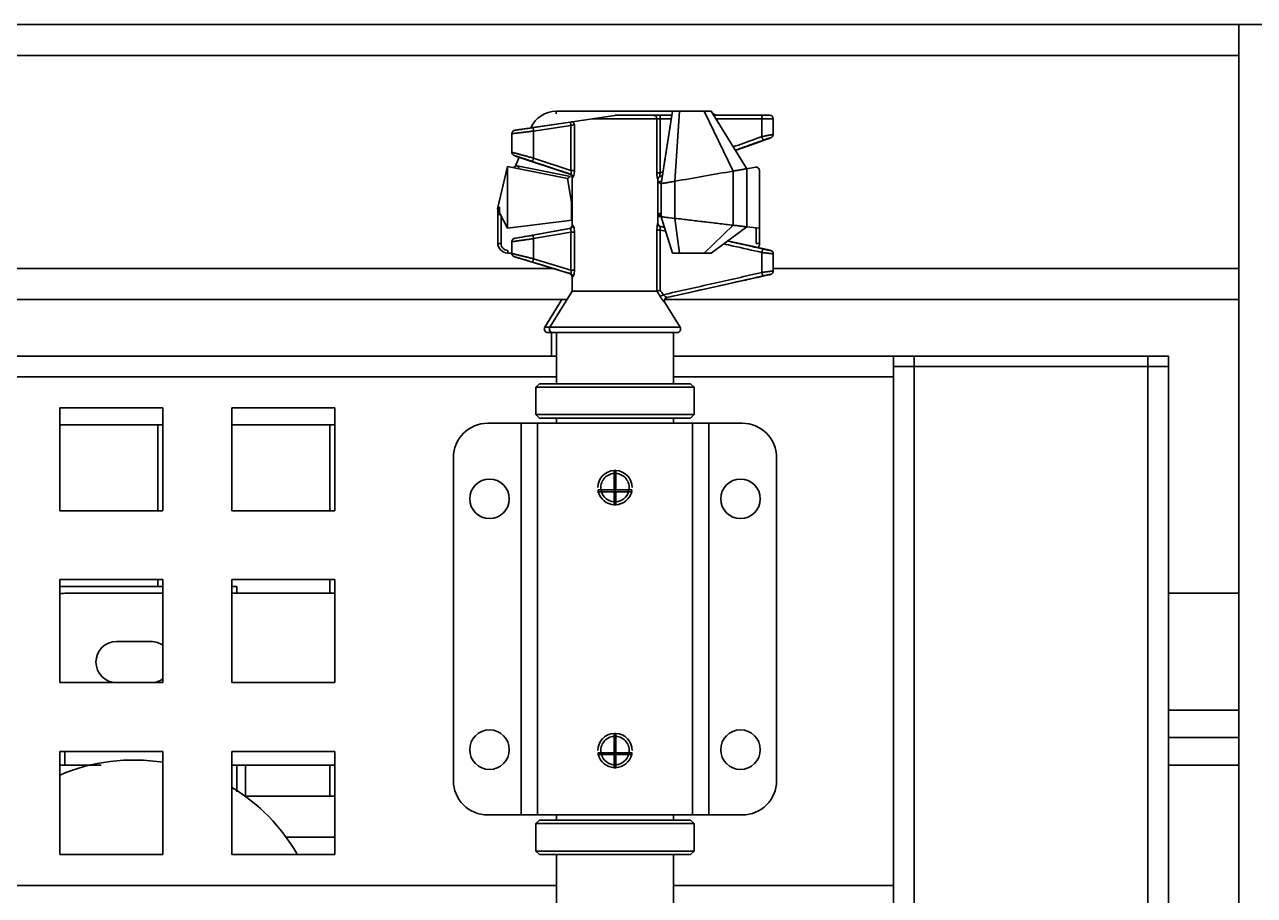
# Model space of a CAD drawing. Header units: millimetres. Extents: x 32496 to 166256, y 3504 to 23939.
# Drawn here: x 43850.9 to 44208.6, y 17468.9 to 17722.3 of the extents above; entities that cross this region are included whole.
import ezdxf

# ---------------------------------------------------------------- set-up
doc = ezdxf.new("R2010")
doc.units = ezdxf.units.MM
doc.layers.get('0').update_dxf_attribs({"lineweight": 35})

msp = doc.modelspace()

# ---------------------------------------------------------------- linework, layer by layer
at = {"linetype": 'Continuous'}
for p, q in [((52008.64, 17722.349), (40048.64, 17722.349)), ((44204.14, 17722.349), (44204.14, 17642.349)), ((44204.14, 17713.349), (43281.64, 17713.349)), ((43993.872, 17691.649), (44022.566, 17695.938)), ((44005.543, 17697.147), (44039.383, 17697.149)), ((44005.543, 17697.147), (44005.543, 17696.416)), ((44039.037, 17694.949), (44015.949, 17694.949)), ((44022.714, 17695.949), (44039.194, 17695.949)), ((44034.826, 17679.256), (44034.826, 17694.949)), ((44035.81, 17694.949), (44035.81, 17679.256)), ((44036.073, 17676.06), (44039.382, 17697.15)), ((44036.073, 17676.054), (44039.383, 17697.15)), ((44039.383, 17697.15), (44050.574, 17697.15)), ((44040.073, 17676.755), (44041.383, 17697.15)), ((44056.971, 17679.717), (44048.574, 17697.15)), ((44050.592, 17697.12), (44050.574, 17697.15)), ((44060.942, 17680.413), (44050.592, 17697.12)), ((44067.64, 17695.949), (44051.318, 17695.949)), ((44068.64, 17694.949), (44051.938, 17694.949)), ((44065.338, 17694.949), (44065.338, 17689.734)), ((44068.64, 17694.949), (44068.64, 17690.356)), ((43998.64, 17691.323), (43998.971, 17691.364)), ((44009.618, 17693.969), (43998.769, 17692.353)), ((43998.971, 17691.364), (44009.818, 17692.98)), ((43998.971, 17691.364), (43998.971, 17683.483)), ((44009.818, 17679.864), (44009.818, 17692.98)), ((44010.14, 17694.081), (44010.4, 17694.081)), ((44010.819, 17693.219), (44010.819, 17679.864)), ((43992.64, 17690.593), (43992.64, 17685.208)), ((44057.637, 17685.748), (44062.669, 17687.492)), ((44064.698, 17688.203), (44062.667, 17687.492)), ((44067.423, 17689.188), (44062.67, 17687.492)), ((44067.441, 17689.194), (44064.698, 17688.203)), ((44067.441, 17689.194), (44067.423, 17689.188)), ((44067.544, 17689.232), (44067.441, 17689.194)), ((43993.732, 17684.1), (43993.74, 17684.097)), ((44009.457, 17678.838), (43993.74, 17684.097)), ((43994.775, 17683.751), (43993.837, 17681.401)), ((43991.351, 17681.061), (43988.44, 17668.761)), ((43991.351, 17663.061), (43991.351, 17681.061)), ((43991.351, 17681.061), (44008.804, 17677.603)), ((44009.648, 17678.187), (43994.706, 17681.147)), ((43998.971, 17683.483), (43998.64, 17683.575)), ((44009.818, 17679.864), (43998.971, 17683.483)), ((44063.467, 17680.855), (44060.942, 17680.413)), ((44060.942, 17680.413), (44060.942, 17663.498)), ((44008.779, 17677.608), (44009.965, 17670.678)), ((44009.457, 17678.838), (44009.685, 17678.838)), ((44009.818, 17679.864), (44010.819, 17679.864)), ((44010.14, 17663.948), (44010.14, 17677.89)), ((44010.355, 17677.89), (44010.14, 17677.89)), ((44034.826, 17679.256), (44035.81, 17679.256)), ((44035.14, 17677.237), (44035.102, 17677.237)), ((44035.14, 17664.556), (44035.14, 17677.237)), ((44036.194, 17676.822), (44035.14, 17676.637)), ((44035.772, 17678.182), (44036.444, 17678.414)), ((44035.772, 17678.182), (44035.812, 17678.182)), ((44036.621, 17679.539), (44035.81, 17679.256)), ((44035.812, 17678.182), (44036.441, 17678.4)), ((44040.073, 17676.755), (44040.073, 17665.965)), ((44056.971, 17663.968), (44056.971, 17679.717)), ((44064.64, 17663.061), (44064.64, 17679.871)), ((44036.038, 17676.047), (44036.073, 17676.054)), ((44036.073, 17666.438), (44036.073, 17676.054)), ((43988.59, 17668.256), (43988.999, 17669.28)), ((43988.999, 17669.28), (43989.044, 17667.577)), ((44009.964, 17670.684), (44009.983, 17665.433)), ((43988.76, 17668.134), (43988.44, 17668.761)), ((43988.519, 17667.886), (43988.519, 17658.846)), ((43989.044, 17667.577), (43988.76, 17668.134)), ((43989.044, 17667.577), (43991.351, 17663.061)), ((43989.519, 17666.648), (43989.519, 17658.63)), ((44036.073, 17666.438), (44035.14, 17666.549)), ((44039.383, 17655.849), (44036.073, 17666.438)), ((44040.073, 17665.965), (44036.073, 17666.438)), ((44039.382, 17655.849), (44036.073, 17666.435)), ((44040.073, 17665.965), (44039.027, 17666.089)), ((44041.383, 17655.849), (44040.073, 17665.965)), ((44064.64, 17666.003), (44064.719, 17665.782)), ((44064.719, 17658.851), (44064.719, 17665.782)), ((43991.351, 17663.061), (44010.14, 17665.453)), ((44009.315, 17662.963), (43993.882, 17660.222)), ((44009.538, 17662.963), (43998.742, 17661.052)), ((44009.538, 17662.963), (44009.315, 17662.963)), ((44010.14, 17663.948), (44010.349, 17663.948)), ((44034.826, 17644.75), (44034.826, 17662.571)), ((44035.81, 17662.571), (44034.826, 17662.571)), ((44035.103, 17664.556), (44035.14, 17664.556)), ((44035.81, 17662.571), (44035.81, 17645.03)), ((44035.81, 17662.569), (44037.391, 17662.224)), ((44035.929, 17663.578), (44035.89, 17663.578)), ((44037.044, 17663.329), (44035.89, 17663.578)), ((44035.929, 17663.578), (44037.041, 17663.338)), ((44048.574, 17655.849), (44056.971, 17663.968)), ((44050.574, 17655.849), (44060.942, 17663.498)), ((44060.942, 17663.498), (44064.64, 17663.061)), ((44063.719, 17658.633), (44063.719, 17663.17)), ((43992.64, 17659.151), (43992.64, 17659.151)), ((43992.64, 17659.151), (43992.64, 17655.764)), ((43993.882, 17660.222), (43993.85, 17660.217)), ((43998.64, 17660.018), (43998.971, 17660.067)), ((43998.971, 17660.067), (44009.818, 17661.988)), ((43998.971, 17660.067), (43998.971, 17654.194)), ((44009.818, 17650.902), (44009.818, 17661.988)), ((44010.819, 17661.988), (44009.818, 17661.988)), ((44010.819, 17661.988), (44010.819, 17650.902)), ((44055.361, 17659.381), (44062.553, 17657.827)), ((43992.64, 17655.849), (43991.407, 17655.849)), ((44039.383, 17655.849), (44050.574, 17655.849)), ((44062.551, 17657.828), (44064.809, 17657.334)), ((44062.555, 17657.827), (44067.307, 17656.771)), ((44064.809, 17657.334), (44067.32, 17656.768)), ((44065.338, 17656.042), (44065.338, 17650.224)), ((44067.307, 17656.771), (44067.32, 17656.768)), ((44068.64, 17655.654), (44068.64, 17650.621)), ((43993.76, 17654.661), (43993.766, 17654.659)), ((44009.431, 17649.891), (43993.766, 17654.659)), ((43998.971, 17654.194), (43998.64, 17654.278)), ((44009.818, 17650.902), (43998.971, 17654.194)), ((44004.641, 17651.349), (43281.64, 17651.349)), ((44009.431, 17649.891), (44009.658, 17649.891)), ((44009.818, 17650.902), (44010.819, 17650.902)), ((44010.14, 17644.749), (44010.14, 17648.934)), ((44010.354, 17648.934), (44010.14, 17648.934)), ((44037.796, 17642.951), (44062.557, 17648.421)), ((44064.928, 17648.952), (44062.556, 17648.421)), ((44067.311, 17649.502), (44062.559, 17648.422)), ((44067.324, 17649.504), (44064.928, 17648.952)), ((44067.324, 17649.504), (44067.311, 17649.502)), ((44067.42, 17649.527), (44067.324, 17649.504)), ((44204.14, 17651.349), (44068.64, 17651.349)), ((44010.14, 17644.749), (44003.722, 17634.271)), ((44010.14, 17644.749), (44034.82, 17644.749)), ((44008.67, 17642.349), (43281.64, 17642.349)), ((44002.222, 17634.271), (44007.17, 17642.349)), ((44204.14, 17642.349), (44037.091, 17642.349)), ((44037.159, 17641.452), (44037.124, 17641.452)), ((44037.159, 17641.452), (44041.557, 17634.271)), ((44037.759, 17642.951), (44037.796, 17642.951)), ((44204.14, 15283.349), (44204.14, 17642.349)), ((44003.722, 17634.271), (44002.222, 17634.271)), ((44003.722, 17634.271), (44041.557, 17634.271)), ((44004.575, 17632.749), (44003.075, 17632.749)), ((44004.14, 17632.749), (44004.14, 17625.849)), ((44040.705, 17632.749), (44004.575, 17632.749)), ((44005.64, 17632.749), (44005.64, 17617.849)), ((44039.64, 17632.749), (44039.64, 17617.849)), ((43379.64, 17625.849), (44005.64, 17625.849)), ((44039.64, 17625.849), (44103.64, 17625.849)), ((44103.64, 17465.849), (44103.64, 17625.849)), ((44183.64, 17625.849), (44103.64, 17625.849)), ((44183.64, 17622.849), (44103.64, 17622.849)), ((44103.64, 17622.849), (44183.64, 17622.849)), ((44109.64, 17625.849), (44109.64, 17622.849)), ((44109.64, 17622.849), (44109.64, 15302.849)), ((44177.64, 17622.849), (44177.64, 17625.849)), ((44177.64, 15302.849), (44177.64, 17622.849)), ((44183.64, 17625.849), (44183.64, 17622.849)), ((44183.64, 17622.849), (44183.64, 15302.849)), ((44005.64, 17619.849), (43379.64, 17619.849)), ((44103.64, 17619.849), (44039.64, 17619.849)), ((44000.64, 17617.849), (43999.64, 17616.849)), ((43999.64, 17616.849), (43999.64, 17608.849)), ((44045.64, 17616.849), (43999.64, 17616.849)), ((44044.64, 17617.849), (44000.64, 17617.849)), ((44044.64, 17617.849), (44045.64, 17616.849)), ((44045.64, 17616.849), (44045.64, 17608.849)), ((43861.14, 17610.849), (43861.14, 17580.849)), ((43891.14, 17610.849), (43861.14, 17610.849)), ((43891.14, 17580.849), (43891.14, 17610.849)), ((43911.14, 17610.849), (43911.14, 17580.849)), ((43941.14, 17610.849), (43911.14, 17610.849)), ((43941.14, 17580.849), (43941.14, 17610.849)), ((44000.64, 17607.849), (43999.64, 17608.849)), ((43999.64, 17608.849), (44045.64, 17608.849)), ((44044.64, 17607.849), (44045.64, 17608.849)), ((43861.14, 17605.849), (43891.14, 17605.849)), ((43889.64, 17580.849), (43889.64, 17605.849)), ((43911.14, 17605.849), (43941.14, 17605.849)), ((43939.64, 17580.849), (43939.64, 17605.849)), ((43985.64, 17606.349), (44059.64, 17606.349)), ((43995.34, 17492.349), (43995.34, 17606.349)), ((44000.14, 17492.349), (44000.14, 17606.349)), ((44000.64, 17607.849), (44044.64, 17607.849)), ((44005.64, 17607.849), (44005.64, 17606.349)), ((44039.64, 17607.849), (44039.64, 17606.349)), ((44045.14, 17606.349), (44045.14, 17492.349)), ((44049.94, 17606.349), (44049.94, 17492.349)), ((43975.64, 17596.349), (43975.64, 17502.349)), ((44069.64, 17596.349), (44069.64, 17502.349)), ((44022.39, 17592.592), (44022.39, 17586.927)), ((44022.64, 17582.599), (44022.64, 17592.599)), ((44022.64, 17582.599), (44022.64, 17592.599)), ((44022.89, 17586.927), (44022.89, 17592.592)), ((44017.725, 17586.927), (44017.725, 17586.677)), ((44022.39, 17586.927), (44017.725, 17586.927)), ((44017.779, 17586.427), (44022.39, 17586.427)), ((44022.39, 17586.427), (44022.39, 17582.605)), ((44027.554, 17586.927), (44022.89, 17586.927)), ((44022.89, 17582.605), (44022.89, 17586.427)), ((44022.89, 17586.427), (44027.501, 17586.427)), ((44027.554, 17586.677), (44027.554, 17586.927)), ((43861.14, 17580.849), (43891.14, 17580.849)), ((43911.14, 17580.849), (43941.14, 17580.849)), ((43861.14, 17560.849), (43861.14, 17530.849)), ((43891.14, 17560.849), (43861.14, 17560.849)), ((43861.14, 17558.849), (43891.14, 17558.849)), ((43889.64, 17558.849), (43889.64, 17560.849)), ((43891.14, 17530.849), (43891.14, 17560.849)), ((43911.14, 17560.849), (43911.14, 17530.849)), ((43941.14, 17560.849), (43911.14, 17560.849)), ((43911.14, 17558.849), (43912.64, 17558.849)), ((43912.64, 17558.849), (43912.64, 17556.849)), ((43939.64, 17556.849), (43939.64, 17560.849)), ((43941.14, 17530.849), (43941.14, 17560.849)), ((43862.64, 17556.849), (43891.14, 17556.849)), ((43911.14, 17556.849), (43941.14, 17556.849)), ((44183.64, 17556.849), (44204.14, 17556.849)), ((43887.64, 17542.849), (43877.64, 17542.849)), ((43861.14, 17530.849), (43891.14, 17530.849)), ((43911.14, 17530.849), (43941.14, 17530.849)), ((44183.64, 17522.849), (44204.14, 17522.849)), ((44022.39, 17516.092), (44022.39, 17510.427)), ((44022.64, 17506.099), (44022.64, 17516.099)), ((44022.64, 17506.099), (44022.64, 17516.099)), ((44022.89, 17510.427), (44022.89, 17516.092)), ((44183.64, 17514.849), (44204.14, 17514.849)), ((43861.14, 17510.849), (43861.14, 17480.849)), ((43891.14, 17510.849), (43861.14, 17510.849)), ((43862.64, 17510.849), (43862.64, 17506.849)), ((43891.14, 17480.849), (43891.14, 17510.849)), ((43911.14, 17510.849), (43911.14, 17480.849)), ((43941.14, 17510.849), (43911.14, 17510.849)), ((43941.14, 17480.849), (43941.14, 17510.849)), ((44017.725, 17510.427), (44017.725, 17510.177)), ((44022.39, 17510.427), (44017.725, 17510.427)), ((44017.779, 17509.927), (44022.39, 17509.927)), ((44022.39, 17509.927), (44022.39, 17506.105)), ((44027.554, 17510.427), (44022.89, 17510.427)), ((44022.89, 17506.105), (44022.89, 17509.927)), ((44022.89, 17509.927), (44027.501, 17509.927)), ((44027.554, 17510.177), (44027.554, 17510.427)), ((43861.14, 17506.849), (43873.178, 17506.849)), ((43911.14, 17506.849), (43941.14, 17506.849)), ((43912.64, 17506.849), (43912.64, 17499.081)), ((43915.14, 17497.593), (43915.14, 17506.849)), ((43939.64, 17497.849), (43939.64, 17506.849)), ((44183.64, 17506.849), (44204.14, 17506.849)), ((43941.14, 17497.849), (43914.88, 17497.849)), ((43985.64, 17492.349), (44059.64, 17492.349)), ((44000.64, 17490.849), (43999.64, 17489.849)), ((44044.64, 17490.849), (44000.64, 17490.849)), ((44005.64, 17492.349), (44005.64, 17490.849)), ((44039.64, 17492.349), (44039.64, 17490.849)), ((44044.64, 17490.849), (44045.64, 17489.849)), ((43999.64, 17489.849), (43999.64, 17481.849)), ((44045.64, 17489.849), (43999.64, 17489.849)), ((44045.64, 17489.849), (44045.64, 17481.849)), ((43941.14, 17485.849), (43926.971, 17485.849)), ((43861.14, 17480.849), (43891.14, 17480.849)), ((43911.14, 17480.849), (43941.14, 17480.849)), ((44000.64, 17480.849), (43999.64, 17481.849)), ((43999.64, 17481.849), (44045.64, 17481.849)), ((44000.64, 17480.849), (44044.64, 17480.849)), ((44005.64, 17480.849), (44005.64, 16549.849)), ((44039.64, 17480.849), (44039.64, 16549.849)), ((44044.64, 17480.849), (44045.64, 17481.849)), ((43379.64, 17471.849), (44005.64, 17471.849)), ((44039.64, 17471.849), (44103.64, 17471.849))]:
    msp.add_line(p, q, dxfattribs=at)
for points in [[(43992.64, 17690.593), (43992.641, 17690.645), (43992.68, 17690.873), (43992.766, 17691.08), (43992.891, 17691.256), (43993.039, 17691.393), (43993.192, 17691.488), (43993.322, 17691.542), (43993.406, 17691.568), (43993.46, 17691.58), (43993.507, 17691.59), (43993.555, 17691.599), (43993.609, 17691.608), (43993.67, 17691.618), (43993.739, 17691.629), (43993.818, 17691.641), (43993.871, 17691.649)], [(44068.64, 17690.356), (44068.637, 17690.281), (44068.588, 17690.037), (44068.487, 17689.824), (44068.347, 17689.647), (44068.195, 17689.522), (44068.069, 17689.447), (44067.97, 17689.4), (44067.863, 17689.355), (44067.726, 17689.301), (44067.544, 17689.232)], [(43993.732, 17684.1), (43993.665, 17684.122), (43993.549, 17684.162), (43993.451, 17684.197), (43993.366, 17684.23), (43993.289, 17684.262), (43993.202, 17684.303), (43993.08, 17684.376), (43992.911, 17684.522), (43992.747, 17684.756), (43992.651, 17685.058), (43992.64, 17685.208)], [(44038.058, 17666.204), (44037.226, 17666.302), (44036.604, 17666.376), (44036.205, 17666.423), (44036.073, 17666.438)], [(43992.64, 17659.151), (43992.643, 17659.227), (43992.694, 17659.478), (43992.802, 17659.698), (43992.95, 17659.876), (43993.113, 17660.002), (43993.261, 17660.078), (43993.363, 17660.115), (43993.428, 17660.133), (43993.483, 17660.146), (43993.54, 17660.158), (43993.604, 17660.171), (43993.676, 17660.185), (43993.76, 17660.2), (43993.849, 17660.216)], [(43993.759, 17654.661), (43993.659, 17654.692), (43993.543, 17654.729), (43993.445, 17654.761), (43993.361, 17654.791), (43993.278, 17654.824), (43993.178, 17654.873), (43993.041, 17654.96), (43992.874, 17655.12), (43992.727, 17655.354), (43992.647, 17655.643), (43992.64, 17655.764)], [(44067.32, 17656.768), (44067.422, 17656.745), (44067.595, 17656.704), (44067.725, 17656.672), (44067.824, 17656.646), (44067.91, 17656.621), (44068.014, 17656.583), (44068.148, 17656.516), (44068.287, 17656.416), (44068.416, 17656.285), (44068.525, 17656.119), (44068.603, 17655.922), (44068.639, 17655.702), (44068.64, 17655.654)], [(44068.64, 17650.621), (44068.639, 17650.575), (44068.604, 17650.356), (44068.527, 17650.159), (44068.419, 17649.993), (44068.292, 17649.862), (44068.153, 17649.762), (44068.02, 17649.694), (44067.916, 17649.656), (44067.829, 17649.63), (44067.728, 17649.603), (44067.597, 17649.57), (44067.42, 17649.527)]]:
    msp.add_lwpolyline(points, dxfattribs=at)
for centre in [(43986.14, 17584.349), (44059.14, 17584.349), (43986.14, 17511.349), (44059.14, 17511.349)]:
    msp.add_circle(centre, 5.75, dxfattribs=at)
for centre, radius, start, end in [((44005.544, 17689.147), 8, 90.00342, 156.74971), ((44022.714, 17694.949), 1, 90, 98.5), ((44047.826, 17689.15), 8, 58.61271, 66.82902), ((44067.64, 17694.949), 1, 0, 90), ((44015.746, 17673.014), 20.828, 106.38598, 106.53636), ((44017.471, 17641.883), 52.674, 97.71466, 97.99447), ((43992.909, 17681.772), 1, 266.25471, 338.23836), ((45861.814, 23251.281), 5872.181, 251.5005904, 251.6145893), ((44063.64, 17679.871), 1, 0, 99.9421), ((44009.14, 17677.89), 1, 0, 71.5), ((44036.14, 17677.237), 1, 109.11973, 180), ((43989.519, 17667.886), 1, 158.23872, 180.00346), ((44009.14, 17663.948), 1, 280.07071, 0), ((44036.14, 17664.556), 1, 180, 257.81137), ((43991.519, 17658.847), 3, 180.00342, 267.85786), ((44061.719, 17658.851), 3, 331.72117, 0.00342), ((44009.14, 17648.934), 1, 0, 73.07071), ((43292.553, 17180.426), 875.531, 31.90907, 32.027918), ((43383.359, 17231.61), 772.405, 32.246026, 32.360084), ((44038.011, 17641.975), 1, 102.45717, 211.48747), ((44003.075, 17633.749), 1, 148.51253, 270), ((44004.575, 17633.749), 1, 148.51253, 270), ((44040.705, 17633.749), 1, 270, 31.48747), ((43985.64, 17596.349), 10, 90, 180), ((44059.64, 17596.349), 10, 0, 90), ((44022.64, 17587.599), 5, 92.86598, 180), ((44022.64, 17587.599), 4.134, 93.46705, 189.34743), ((44022.64, 17587.599), 4, 90, 93.58541), ((44022.64, 17587.599), 5, 87.15975, 92.84981), ((44022.64, 17587.599), 4, 86.41567, 90), ((44022.64, 17587.599), 5, 0, 87.13347), ((44022.64, 17587.599), 4.134, 350.65257, 86.53295), ((44022.64, 17587.599), 5, 187.07978, 190.61966), ((44022.64, 17587.599), 5, 190.59358, 193.53689), ((44022.64, 17587.599), 5, 193.54971, 267.13402), ((44022.64, 17587.599), 4.134, 196.46142, 266.53295), ((44022.64, 17587.599), 4, 189.66346, 197.0293), ((44022.64, 17587.599), 4, 266.41668, 270), ((44022.64, 17587.599), 4, 270, 273.58488), ((44022.64, 17587.599), 5, 272.86654, 346.45032), ((44022.64, 17587.599), 4.134, 273.46705, 343.53862), ((44022.64, 17587.599), 4, 342.9707, 350.33654), ((44022.64, 17587.599), 5, 346.46852, 349.41133), ((44022.64, 17587.599), 5, 349.38036, 352.92025), ((44022.64, 17587.599), 5, 267.14784, 272.8715), ((43862.64, 17546.849), 10, 90, 99.07983), ((43877.64, 17536.849), 6, 90, 270), ((43887.64, 17536.849), 6, 53.33112, 90), ((43887.64, 17536.849), 6, 270, 306.68016), ((44022.64, 17511.099), 5, 92.86598, 180), ((44022.64, 17511.099), 5, 87.15975, 92.84981), ((44022.64, 17511.099), 5, 0, 87.13347), ((44022.64, 17511.099), 4.134, 93.46705, 189.34743), ((44022.64, 17511.099), 4, 90, 93.58541), ((44022.64, 17511.099), 4, 86.41513, 90), ((44022.64, 17511.099), 4.134, 350.65257, 86.53295), ((43882.64, 17453.349), 55, 80.99288, 113.26355), ((44022.64, 17511.099), 5, 187.07978, 190.61966), ((44022.64, 17511.099), 5, 190.59349, 193.53688), ((44022.64, 17511.099), 5, 193.54971, 267.13402), ((44022.64, 17511.099), 4.134, 196.46142, 266.53295), ((44022.64, 17511.099), 4, 189.66346, 197.0293), ((44022.64, 17511.099), 5, 272.86654, 346.45032), ((44022.64, 17511.099), 4.134, 273.46705, 343.53862), ((44022.64, 17511.099), 4, 342.9707, 350.33654), ((44022.64, 17511.099), 5, 346.46852, 349.41133), ((44022.64, 17511.099), 5, 349.38036, 352.92025), ((44022.64, 17511.099), 4, 266.41668, 270), ((44022.64, 17511.099), 5, 267.14784, 272.8715), ((44022.64, 17511.099), 4, 270, 273.58488), ((43985.64, 17502.349), 10, 180, 270), ((44059.64, 17502.349), 10, 270, 0), ((43882.64, 17453.349), 55, 30.39466, 58.49134)]:
    msp.add_arc(centre, radius, start, end, dxfattribs=at)
for points, knots in [([(44034.826, 17694.949), (44034.826, 17695.079), (44034.776, 17695.34), (44034.56, 17695.673), (44034.236, 17695.896), (44033.978, 17695.949), (44033.852, 17695.949)], [0, 0, 0, 0, 0.2529556, 0.5041446, 0.7529075, 1, 1, 1, 1]), ([(44035.81, 17694.949), (44035.81, 17695.014), (44035.81, 17695.141), (44035.811, 17695.326), (44035.812, 17695.497), (44035.813, 17695.647), (44035.814, 17695.756), (44035.815, 17695.828), (44035.815, 17695.87), (44035.817, 17695.902), (44035.816, 17695.928), (44035.819, 17695.938), (44035.817, 17695.949), (44035.819, 17695.949)], [0, 0, 0, 0, 0.1948961, 0.3826704, 0.5555007, 0.7069731, 0.8313542, 0.8817877, 0.923755, 0.9568292, 0.9806636, 0.9950905, 1, 1, 1, 1]), ([(44065.659, 17695.949), (44065.611, 17695.949), (44065.535, 17695.884), (44065.475, 17695.774), (44065.427, 17695.649), (44065.389, 17695.499), (44065.349, 17695.263), (44065.338, 17695.076), (44065.338, 17694.949)], [0, 0, 0, 0, 0.1311499, 0.2289955, 0.3502589, 0.4925095, 0.6517592, 1, 1, 1, 1]), ([(43992.64, 17690.593), (43992.64, 17690.596), (43992.654, 17690.597), (43992.673, 17690.603), (43992.711, 17690.608), (43992.761, 17690.616), (43992.826, 17690.625), (43992.905, 17690.636), (43992.998, 17690.648), (43993.149, 17690.667), (43993.371, 17690.694), (43993.674, 17690.731), (43994.025, 17690.772), (43994.42, 17690.819), (43994.856, 17690.87), (43995.504, 17690.946), (43996.379, 17691.049), (43997.488, 17691.182), (43998.25, 17691.275), (43998.64, 17691.323)], [0, 0, 0, 0, 0.0013739, 0.0051291, 0.0112698, 0.0197719, 0.0306083, 0.043762, 0.0592312, 0.0770151, 0.1194513, 0.1701604, 0.2285383, 0.2947917, 0.3676848, 0.4461085, 0.6188424, 0.8050943, 1, 1, 1, 1]), ([(43995.62, 17691.898), (43995.443, 17691.873), (43994.873, 17691.793), (43994.303, 17691.714), (43993.909, 17691.655)], [0, 0, 0, 0, 0.309339, 1, 1, 1, 1]), ([(43998.769, 17692.353), (43998.49, 17692.311), (43997.441, 17692.156), (43996.391, 17692.007), (43995.62, 17691.898)], [0, 0, 0, 0, 0.2656981, 1, 1, 1, 1]), ([(43998.971, 17691.364), (43998.953, 17691.485), (43998.925, 17691.664), (43998.883, 17691.896), (43998.854, 17692.05), (43998.827, 17692.176), (43998.806, 17692.261), (43998.792, 17692.309), (43998.783, 17692.332), (43998.777, 17692.346), (43998.772, 17692.352), (43998.769, 17692.353)], [0, 0, 0, 0, 0.3620123, 0.5386943, 0.6972519, 0.8267705, 0.9212753, 0.9541382, 0.9776792, 0.9925796, 1, 1, 1, 1]), ([(44010.145, 17694.045), (44010.101, 17694.039), (44009.926, 17694.014), (44009.75, 17693.989), (44009.618, 17693.969)], [0, 0, 0, 0, 0.2473755, 1, 1, 1, 1]), ([(44009.618, 17693.969), (44009.62, 17693.968), (44009.625, 17693.961), (44009.636, 17693.937), (44009.653, 17693.882), (44009.675, 17693.79), (44009.702, 17693.664), (44009.732, 17693.51), (44009.772, 17693.279), (44009.8, 17693.1), (44009.818, 17692.98)], [0, 0, 0, 0, 0.0079151, 0.0233785, 0.0808465, 0.1755998, 0.3054519, 0.4635384, 0.6395558, 1, 1, 1, 1]), ([(44009.871, 17692.996), (44009.97, 17693.026), (44010.162, 17693.079), (44010.428, 17693.15), (44010.644, 17693.198), (44010.769, 17693.218), (44010.819, 17693.219)], [0, 0, 0, 0, 0.3200756, 0.612132, 0.8473354, 1, 1, 1, 1]), ([(44010.819, 17693.219), (44010.785, 17693.326), (44010.722, 17693.527), (44010.622, 17693.793), (44010.533, 17693.971), (44010.458, 17694.06), (44010.417, 17694.081), (44010.4, 17694.081)], [0, 0, 0, 0, 0.3443564, 0.6444595, 0.8699764, 0.9463914, 1, 1, 1, 1]), ([(44065.338, 17689.734), (44064.65, 17689.484), (44061.885, 17688.481), (44059.116, 17687.487), (44057.035, 17686.744)], [0, 0, 0, 0, 0.2488211, 1, 1, 1, 1]), ([(44057.605, 17685.803), (44058.026, 17685.952), (44059.704, 17686.546), (44061.381, 17687.142), (44062.637, 17687.59)], [0, 0, 0, 0, 0.2507038, 1, 1, 1, 1]), ([(44062.637, 17687.59), (44062.917, 17687.69), (44064.032, 17688.088), (44065.147, 17688.488), (44065.983, 17688.789)], [0, 0, 0, 0, 0.2504804, 1, 1, 1, 1]), ([(44066.135, 17689.902), (44066.068, 17689.888), (44065.802, 17689.833), (44065.536, 17689.777), (44065.338, 17689.734)], [0, 0, 0, 0, 0.2530762, 1, 1, 1, 1]), ([(44065.983, 17688.789), (44065.935, 17688.78), (44065.844, 17688.83), (44065.747, 17688.927), (44065.614, 17689.103), (44065.47, 17689.373), (44065.378, 17689.611), (44065.338, 17689.734)], [0, 0, 0, 0, 0.1242561, 0.2266007, 0.3570351, 0.6744491, 1, 1, 1, 1]), ([(44065.983, 17688.789), (44066.097, 17688.83), (44066.541, 17688.987), (44066.988, 17689.136), (44067.323, 17689.24)], [0, 0, 0, 0, 0.2559088, 1, 1, 1, 1]), ([(44068.64, 17690.356), (44068.64, 17690.357), (44068.634, 17690.359), (44068.625, 17690.359), (44068.609, 17690.358), (44068.576, 17690.356), (44068.518, 17690.349), (44068.432, 17690.336), (44068.323, 17690.319), (44068.193, 17690.297), (44068.044, 17690.271), (44067.81, 17690.23), (44067.483, 17690.169), (44067.059, 17690.088), (44066.604, 17689.998), (44066.293, 17689.934), (44066.135, 17689.902)], [0, 0, 0, 0, 0.0015097, 0.0052772, 0.0114829, 0.0201367, 0.0447781, 0.0791624, 0.1227527, 0.1746075, 0.2343752, 0.3017205, 0.4544433, 0.6260647, 0.8101413, 1, 1, 1, 1]), ([(44067.323, 17689.24), (44067.353, 17689.25), (44067.464, 17689.284), (44067.574, 17689.317), (44067.655, 17689.34)], [0, 0, 0, 0, 0.2753149, 1, 1, 1, 1]), ([(44067.726, 17689.302), (44067.704, 17689.293), (44067.603, 17689.254), (44067.502, 17689.217), (44067.423, 17689.188)], [0, 0, 0, 0, 0.2192726, 1, 1, 1, 1]), ([(44067.655, 17689.34), (44067.696, 17689.352), (44067.755, 17689.369), (44067.829, 17689.388), (44067.872, 17689.399), (44067.908, 17689.407), (44067.934, 17689.412), (44067.952, 17689.413), (44067.962, 17689.415), (44067.966, 17689.411), (44067.963, 17689.406), (44067.953, 17689.4), (44067.936, 17689.39), (44067.909, 17689.378), (44067.875, 17689.362), (44067.813, 17689.336), (44067.762, 17689.316), (44067.726, 17689.302)], [0, 0, 0, 0, 0.2217057, 0.3130887, 0.39015, 0.4518912, 0.4981337, 0.5289437, 0.5446749, 0.5482056, 0.5526561, 0.5718194, 0.606346, 0.6561651, 0.7208986, 0.8001011, 1, 1, 1, 1]), ([(43998.64, 17683.575), (43998.261, 17683.679), (43997.512, 17683.884), (43996.42, 17684.177), (43995.549, 17684.407), (43994.901, 17684.577), (43994.462, 17684.692), (43994.062, 17684.797), (43993.705, 17684.892), (43993.395, 17684.975), (43993.135, 17685.047), (43992.952, 17685.099), (43992.833, 17685.134), (43992.765, 17685.155), (43992.713, 17685.173), (43992.674, 17685.187), (43992.653, 17685.198), (43992.64, 17685.205), (43992.64, 17685.208)], [0, 0, 0, 0, 0.1897167, 0.3743229, 0.5450762, 0.6241997, 0.697433, 0.7639102, 0.8234992, 0.8756142, 0.9191041, 0.9535116, 0.967323, 0.9787538, 0.9877392, 0.9942414, 0.9982826, 1, 1, 1, 1]), ([(43993.74, 17684.097), (43994.014, 17684.005), (43994.68, 17683.795), (43996.304, 17683.285), (43997.648, 17682.853), (43998.601, 17682.534)], [0, 0, 0, 0, 0.1702537, 0.4098983, 1, 1, 1, 1]), ([(43994.706, 17681.147), (43994.643, 17681.15), (43994.521, 17681.158), (43994.347, 17681.178), (43994.191, 17681.203), (43994.059, 17681.234), (43993.955, 17681.27), (43993.881, 17681.308), (43993.834, 17681.351), (43993.832, 17681.388), (43993.838, 17681.401)], [0, 0, 0, 0, 0.1986398, 0.3843037, 0.5511645, 0.6943523, 0.8099055, 0.8961055, 0.9549663, 1, 1, 1, 1]), ([(43994.706, 17681.147), (43994.686, 17681.054), (43994.656, 17680.917), (43994.614, 17680.745), (43994.586, 17680.637), (43994.562, 17680.551), (43994.541, 17680.486), (43994.527, 17680.455), (43994.516, 17680.434), (43994.512, 17680.435)], [0, 0, 0, 0, 0.3881742, 0.5643066, 0.7172761, 0.8397423, 0.9279361, 0.9801476, 1, 1, 1, 1]), ([(43998.601, 17682.534), (43998.604, 17682.535), (43998.61, 17682.542), (43998.625, 17682.565), (43998.651, 17682.618), (43998.69, 17682.707), (43998.738, 17682.828), (43998.794, 17682.975), (43998.874, 17683.196), (43998.933, 17683.367), (43998.971, 17683.483)], [0, 0, 0, 0, 0.008674, 0.0250149, 0.083872, 0.1798754, 0.3097572, 0.4675357, 0.6425661, 1, 1, 1, 1]), ([(44060.942, 17680.413), (44060.891, 17680.404), (44060.748, 17680.367), (44060.393, 17680.304), (44059.804, 17680.217), (44058.983, 17680.061), (44058.017, 17679.879), (44057.327, 17679.779), (44056.971, 17679.717)], [0, 0, 0, 0, 0.0387925, 0.1093346, 0.2685572, 0.4812706, 0.7311256, 1, 1, 1, 1]), ([(44008.911, 17677.628), (44008.891, 17677.619), (44008.857, 17677.606), (44008.819, 17677.6), (44008.804, 17677.603)], [0, 0, 0, 0, 0.5932923, 1, 1, 1, 1]), ([(44009.648, 17678.187), (44009.517, 17678.066), (44009.327, 17677.9), (44009.076, 17677.719), (44008.963, 17677.651), (44008.911, 17677.628)], [0, 0, 0, 0, 0.5760974, 0.8152472, 1, 1, 1, 1]), ([(44009.818, 17679.864), (44009.855, 17679.73), (44009.892, 17679.533), (44009.898, 17679.281), (44009.882, 17679.125), (44009.85, 17678.999), (44009.805, 17678.907), (44009.751, 17678.847), (44009.704, 17678.836), (44009.685, 17678.838)], [0, 0, 0, 0, 0.3719756, 0.534153, 0.6747573, 0.7908759, 0.8806102, 0.9472285, 1, 1, 1, 1]), ([(44010.355, 17677.89), (44010.355, 17678.094), (44010.227, 17678.511), (44009.876, 17678.773), (44009.685, 17678.838)], [0, 0, 0, 0, 0.5024001, 1, 1, 1, 1]), ([(44010.355, 17677.89), (44010.382, 17677.89), (44010.447, 17677.937), (44010.56, 17678.127), (44010.689, 17678.528), (44010.794, 17679.14), (44010.819, 17679.612), (44010.819, 17679.864)], [0, 0, 0, 0, 0.0385194, 0.10352, 0.3217933, 0.6359713, 1, 1, 1, 1]), ([(44034.826, 17679.256), (44034.826, 17679.125), (44034.831, 17678.869), (44034.852, 17678.496), (44034.885, 17678.151), (44034.927, 17677.848), (44034.973, 17677.598), (44035.014, 17677.43), (44035.045, 17677.329), (44035.065, 17677.281), (44035.081, 17677.251), (44035.096, 17677.237), (44035.102, 17677.237)], [0, 0, 0, 0, 0.190242, 0.3743493, 0.5446266, 0.6961141, 0.8207683, 0.915003, 0.9490892, 0.9744303, 0.9910869, 1, 1, 1, 1]), ([(44035.772, 17678.182), (44035.581, 17678.115), (44035.231, 17677.855), (44035.102, 17677.44), (44035.102, 17677.237)], [0, 0, 0, 0, 0.4995831, 1, 1, 1, 1]), ([(44035.14, 17676.572), (44035.23, 17676.501), (44035.404, 17676.371), (44035.622, 17676.224), (44035.783, 17676.132), (44035.884, 17676.083), (44035.966, 17676.053), (44036.017, 17676.044), (44036.038, 17676.047)], [0, 0, 0, 0, 0.3277492, 0.6214865, 0.7484607, 0.8568, 0.9419048, 1, 1, 1, 1]), ([(44035.772, 17678.182), (44035.762, 17678.18), (44035.743, 17678.196), (44035.731, 17678.224), (44035.713, 17678.275), (44035.699, 17678.362), (44035.691, 17678.493), (44035.697, 17678.655), (44035.725, 17678.915), (44035.771, 17679.117), (44035.81, 17679.256)], [0, 0, 0, 0, 0.0287346, 0.0527575, 0.0846305, 0.1732071, 0.2924072, 0.4403427, 0.6106211, 1, 1, 1, 1]), ([(44040.073, 17676.755), (44039.816, 17676.704), (44039.309, 17676.613), (44038.571, 17676.49), (44037.987, 17676.391), (44037.555, 17676.315), (44037.264, 17676.263), (44037, 17676.217), (44036.765, 17676.176), (44036.563, 17676.141), (44036.392, 17676.11), (44036.263, 17676.085), (44036.158, 17676.063), (44036.115, 17676.051), (44036.073, 17676.047), (44036.073, 17676.054)], [0, 0, 0, 0, 0.1935361, 0.3800793, 0.5523941, 0.6312261, 0.7041153, 0.7702931, 0.8291258, 0.8800222, 0.9224587, 0.9560393, 0.9803829, 0.9950482, 1, 1, 1, 1]), ([(44010.125, 17670.557), (44010.085, 17670.57), (44010.021, 17670.594), (44009.969, 17670.651), (44009.965, 17670.678)], [0, 0, 0, 0, 0.6090572, 1, 1, 1, 1]), ([(43988.519, 17667.145), (43988.519, 17667.139), (43988.544, 17667.13), (43988.581, 17667.128), (43988.65, 17667.12), (43988.74, 17667.115), (43988.853, 17667.11), (43989.037, 17667.105), (43989.184, 17667.103), (43989.287, 17667.102)], [0, 0, 0, 0, 0.0223985, 0.0761038, 0.163443, 0.2821796, 0.4294178, 0.6014053, 1, 1, 1, 1]), ([(44009.966, 17667.536), (44009.974, 17667.508), (44010.029, 17667.451), (44010.095, 17667.421), (44010.136, 17667.405)], [0, 0, 0, 0, 0.3952284, 1, 1, 1, 1]), ([(44010.136, 17666.706), (44010.097, 17666.694), (44010.036, 17666.671), (44009.979, 17666.629), (44009.968, 17666.606)], [0, 0, 0, 0, 0.6174155, 1, 1, 1, 1]), ([(44035.14, 17667.288), (44035.261, 17667.29), (44035.485, 17667.305), (44035.745, 17667.351), (44035.912, 17667.408), (44036.011, 17667.455), (44036.073, 17667.516), (44036.073, 17667.556)], [0, 0, 0, 0, 0.3596861, 0.6645013, 0.7849601, 0.8802561, 1, 1, 1, 1]), ([(44036.073, 17666.584), (44036.073, 17666.62), (44036.005, 17666.668), (44035.912, 17666.705), (44035.796, 17666.737), (44035.657, 17666.762), (44035.436, 17666.79), (44035.261, 17666.8), (44035.14, 17666.801)], [0, 0, 0, 0, 0.1075942, 0.2013644, 0.3223066, 0.4674069, 0.6323159, 1, 1, 1, 1]), ([(44056.971, 17663.968), (44056.265, 17664.042), (44054.857, 17664.208), (44052.043, 17664.553), (44049.226, 17664.885), (44046.409, 17665.215), (44043.593, 17665.55), (44041.481, 17665.799), (44040.073, 17665.965)], [0, 0, 0, 0, 0.1249991, 0.2500017, 0.5000002, 0.6250003, 0.7500002, 1, 1, 1, 1]), ([(44009.538, 17662.963), (44009.646, 17662.983), (44009.866, 17663.063), (44010.136, 17663.292), (44010.31, 17663.603), (44010.349, 17663.836), (44010.349, 17663.948)], [0, 0, 0, 0, 0.2404072, 0.4974987, 0.7560938, 1, 1, 1, 1]), ([(44009.538, 17662.963), (44009.584, 17662.966), (44009.662, 17662.91), (44009.729, 17662.807), (44009.782, 17662.687), (44009.821, 17662.54), (44009.851, 17662.304), (44009.839, 17662.115), (44009.818, 17661.988)], [0, 0, 0, 0, 0.1288067, 0.2254316, 0.3447566, 0.485733, 0.6440301, 1, 1, 1, 1]), ([(44010.819, 17661.988), (44010.819, 17662.241), (44010.792, 17662.712), (44010.683, 17663.319), (44010.552, 17663.715), (44010.439, 17663.901), (44010.375, 17663.948), (44010.349, 17663.948)], [0, 0, 0, 0, 0.3672247, 0.6807045, 0.8971511, 0.9616539, 1, 1, 1, 1]), ([(44035.103, 17664.556), (44035.097, 17664.556), (44035.083, 17664.542), (44035.067, 17664.513), (44035.048, 17664.466), (44035.016, 17664.369), (44034.976, 17664.204), (44034.93, 17663.961), (44034.888, 17663.663), (44034.84, 17663.195), (44034.826, 17662.825), (44034.826, 17662.571)], [0, 0, 0, 0, 0.0088531, 0.0253346, 0.0504794, 0.084314, 0.1769694, 0.3012692, 0.4517801, 0.6227272, 1, 1, 1, 1]), ([(44035.103, 17664.556), (44035.103, 17664.446), (44035.14, 17664.22), (44035.308, 17663.915), (44035.57, 17663.686), (44035.783, 17663.601), (44035.89, 17663.578)], [0, 0, 0, 0, 0.2429375, 0.5004261, 0.757661, 1, 1, 1, 1]), ([(44035.81, 17662.57), (44035.784, 17662.7), (44035.753, 17662.942), (44035.763, 17663.258), (44035.807, 17663.462), (44035.85, 17663.555), (44035.878, 17663.579), (44035.89, 17663.578)], [0, 0, 0, 0, 0.3817362, 0.6971355, 0.9081724, 0.9677704, 1, 1, 1, 1]), ([(44060.942, 17663.498), (44060.501, 17663.55), (44059.866, 17663.624), (44059.014, 17663.727), (44058.371, 17663.801), (44057.682, 17663.883), (44057.211, 17663.942), (44056.971, 17663.968)], [0, 0, 0, 0, 0.3328149, 0.4797717, 0.6435381, 0.8189137, 1, 1, 1, 1]), ([(43988.519, 17658.846), (43988.519, 17658.811), (43988.59, 17658.761), (43988.691, 17658.723), (43988.822, 17658.688), (43988.978, 17658.662), (43989.214, 17658.636), (43989.397, 17658.629), (43989.519, 17658.629)], [0, 0, 0, 0, 0.1011401, 0.1967447, 0.3244876, 0.4788861, 0.6499873, 1, 1, 1, 1]), ([(43991.428, 17656.631), (43991.172, 17656.641), (43990.789, 17656.739), (43990.345, 17656.994), (43990.056, 17657.248), (43989.823, 17657.55), (43989.592, 17657.999), (43989.521, 17658.38), (43989.519, 17658.63)], [0, 0, 0, 0, 0.252238, 0.3782813, 0.5036989, 0.6287225, 0.7531675, 1, 1, 1, 1]), ([(43992.64, 17659.151), (43992.64, 17659.154), (43992.654, 17659.156), (43992.673, 17659.163), (43992.712, 17659.169), (43992.762, 17659.179), (43992.827, 17659.19), (43992.906, 17659.202), (43992.999, 17659.217), (43993.151, 17659.239), (43993.373, 17659.272), (43993.677, 17659.315), (43994.029, 17659.365), (43994.425, 17659.42), (43994.86, 17659.481), (43995.509, 17659.571), (43996.383, 17659.694), (43997.49, 17659.851), (43998.251, 17659.961), (43998.64, 17660.018)], [0, 0, 0, 0, 0.0014181, 0.0052114, 0.0113944, 0.0199441, 0.0308332, 0.0440436, 0.0595725, 0.0774179, 0.1199782, 0.1708061, 0.2292911, 0.2956234, 0.3685586, 0.4469802, 0.619567, 0.8055249, 1, 1, 1, 1]), ([(43995.002, 17660.413), (43994.889, 17660.394), (43994.516, 17660.331), (43994.142, 17660.269), (43993.882, 17660.222)], [0, 0, 0, 0, 0.3023915, 1, 1, 1, 1]), ([(43998.742, 17661.052), (43998.401, 17660.991), (43997.155, 17660.773), (43995.907, 17660.564), (43995.002, 17660.413)], [0, 0, 0, 0, 0.2743414, 1, 1, 1, 1]), ([(43998.971, 17660.067), (43998.95, 17660.188), (43998.916, 17660.366), (43998.869, 17660.597), (43998.835, 17660.75), (43998.805, 17660.876), (43998.782, 17660.96), (43998.766, 17661.008), (43998.757, 17661.031), (43998.75, 17661.045), (43998.745, 17661.051), (43998.742, 17661.052)], [0, 0, 0, 0, 0.361291, 0.5377093, 0.6961402, 0.8257144, 0.9204572, 0.9535016, 0.9772563, 0.992387, 1, 1, 1, 1]), ([(44062.543, 17657.762), (44061.944, 17657.895), (44059.54, 17658.428), (44057.135, 17658.958), (44055.328, 17659.355)], [0, 0, 0, 0, 0.2488814, 1, 1, 1, 1]), ([(44059.05, 17658.571), (44059.347, 17658.509), (44060.515, 17658.264), (44061.681, 17658.016), (44062.551, 17657.828)], [0, 0, 0, 0, 0.2543098, 1, 1, 1, 1]), ([(44063.719, 17658.633), (44063.842, 17658.633), (44064.025, 17658.64), (44064.261, 17658.667), (44064.417, 17658.693), (44064.548, 17658.727), (44064.649, 17658.765), (44064.719, 17658.815), (44064.719, 17658.851)], [0, 0, 0, 0, 0.3500091, 0.5211106, 0.6755103, 0.8032545, 0.8988601, 1, 1, 1, 1]), ([(43991.407, 17655.849), (43991.409, 17655.849), (43991.406, 17655.856), (43991.409, 17655.864), (43991.408, 17655.883), (43991.41, 17655.907), (43991.411, 17655.939), (43991.414, 17655.993), (43991.416, 17656.076), (43991.413, 17656.191), (43991.416, 17656.326), (43991.438, 17656.473), (43991.438, 17656.579), (43991.428, 17656.631)], [0, 0, 0, 0, 0.0045741, 0.0182013, 0.0407833, 0.0722223, 0.1123612, 0.1608004, 0.2808017, 0.4289024, 0.6017893, 0.7959183, 1, 1, 1, 1]), ([(43998.64, 17654.278), (43998.259, 17654.373), (43997.508, 17654.56), (43996.413, 17654.827), (43995.54, 17655.037), (43994.892, 17655.192), (43994.454, 17655.296), (43994.055, 17655.392), (43993.699, 17655.478), (43993.389, 17655.553), (43993.131, 17655.618), (43992.949, 17655.665), (43992.832, 17655.697), (43992.764, 17655.716), (43992.712, 17655.732), (43992.673, 17655.745), (43992.653, 17655.754), (43992.64, 17655.76), (43992.64, 17655.764)], [0, 0, 0, 0, 0.1904998, 0.3757098, 0.5467467, 0.6259005, 0.699034, 0.7653485, 0.8249133, 0.8768085, 0.9198725, 0.9540872, 0.9677931, 0.9791181, 0.9880024, 0.9944095, 0.9983643, 1, 1, 1, 1]), ([(44054.219, 17658.528), (44055.153, 17658.321), (44058.86, 17657.498), (44062.566, 17656.668), (44065.338, 17656.04)], [0, 0, 0, 0, 0.2517412, 1, 1, 1, 1]), ([(44065.868, 17657.019), (44065.592, 17657.081), (44064.483, 17657.329), (44063.375, 17657.577), (44062.543, 17657.762)], [0, 0, 0, 0, 0.249467, 1, 1, 1, 1]), ([(44065.868, 17657.019), (44065.82, 17657.025), (44065.734, 17656.972), (44065.649, 17656.868), (44065.538, 17656.686), (44065.427, 17656.408), (44065.363, 17656.166), (44065.338, 17656.042)], [0, 0, 0, 0, 0.124932, 0.2264565, 0.3552857, 0.6714517, 1, 1, 1, 1]), ([(44065.338, 17656.042), (44065.403, 17656.033), (44065.67, 17655.998), (44065.936, 17655.963), (44066.137, 17655.937)], [0, 0, 0, 0, 0.2452401, 1, 1, 1, 1]), ([(44065.868, 17657.019), (44065.98, 17656.994), (44066.42, 17656.897), (44066.861, 17656.806), (44067.191, 17656.742)], [0, 0, 0, 0, 0.2548932, 1, 1, 1, 1]), ([(44066.137, 17655.937), (44066.298, 17655.916), (44066.614, 17655.876), (44067.073, 17655.82), (44067.499, 17655.769), (44067.825, 17655.731), (44068.057, 17655.706), (44068.204, 17655.69), (44068.332, 17655.677), (44068.438, 17655.666), (44068.522, 17655.659), (44068.578, 17655.654), (44068.61, 17655.653), (44068.626, 17655.652), (44068.634, 17655.653), (44068.64, 17655.653), (44068.64, 17655.654)], [0, 0, 0, 0, 0.1930006, 0.379219, 0.5512831, 0.7036295, 0.7698668, 0.8287207, 0.8800117, 0.922718, 0.9561668, 0.9803522, 0.9888937, 0.9950062, 0.9986803, 1, 1, 1, 1]), ([(44067.191, 17656.742), (44067.222, 17656.735), (44067.336, 17656.713), (44067.449, 17656.692), (44067.531, 17656.677)], [0, 0, 0, 0, 0.2762572, 1, 1, 1, 1]), ([(44067.61, 17656.7), (44067.588, 17656.705), (44067.487, 17656.729), (44067.386, 17656.753), (44067.307, 17656.771)], [0, 0, 0, 0, 0.2179614, 1, 1, 1, 1]), ([(44067.531, 17656.677), (44067.574, 17656.67), (44067.634, 17656.659), (44067.709, 17656.647), (44067.753, 17656.64), (44067.79, 17656.635), (44067.817, 17656.631), (44067.836, 17656.63), (44067.845, 17656.629), (44067.85, 17656.631), (44067.848, 17656.634), (44067.845, 17656.635), (44067.837, 17656.639), (44067.821, 17656.644), (44067.795, 17656.652), (44067.76, 17656.662), (44067.698, 17656.678), (44067.647, 17656.691), (44067.61, 17656.7)], [0, 0, 0, 0, 0.226859, 0.3199408, 0.3985905, 0.4622214, 0.5105119, 0.5432391, 0.5603161, 0.5634298, 0.5662985, 0.5725446, 0.5826196, 0.614459, 0.661876, 0.7246772, 0.802359, 1, 1, 1, 1]), ([(43993.766, 17654.659), (43994.04, 17654.576), (43994.703, 17654.385), (43996.326, 17653.921), (43997.672, 17653.528), (43998.627, 17653.237)], [0, 0, 0, 0, 0.1696189, 0.408883, 1, 1, 1, 1]), ([(43998.627, 17653.237), (43998.63, 17653.238), (43998.635, 17653.245), (43998.65, 17653.268), (43998.675, 17653.322), (43998.711, 17653.411), (43998.756, 17653.533), (43998.808, 17653.682), (43998.882, 17653.905), (43998.936, 17654.077), (43998.971, 17654.194)], [0, 0, 0, 0, 0.0084764, 0.0245984, 0.0830805, 0.1788586, 0.3086876, 0.4665866, 0.6418695, 1, 1, 1, 1]), ([(44009.818, 17650.902), (44009.852, 17650.77), (44009.885, 17650.575), (44009.884, 17650.327), (44009.864, 17650.173), (44009.828, 17650.049), (44009.78, 17649.959), (44009.724, 17649.9), (44009.677, 17649.888), (44009.658, 17649.891)], [0, 0, 0, 0, 0.3690876, 0.5303809, 0.6706934, 0.7871905, 0.8779589, 0.9460495, 1, 1, 1, 1]), ([(44010.354, 17648.934), (44010.354, 17649.143), (44010.22, 17649.569), (44009.855, 17649.83), (44009.658, 17649.891)], [0, 0, 0, 0, 0.502454, 1, 1, 1, 1]), ([(44010.354, 17648.934), (44010.381, 17648.934), (44010.445, 17648.981), (44010.558, 17649.17), (44010.688, 17649.569), (44010.794, 17650.179), (44010.819, 17650.65), (44010.819, 17650.902)], [0, 0, 0, 0, 0.0384968, 0.1033816, 0.3211703, 0.6352199, 1, 1, 1, 1]), ([(44065.338, 17650.226), (44060.614, 17649.132), (44051.047, 17646.956), (44041.474, 17644.812), (44036.631, 17643.732)], [0, 0, 0, 0, 0.4942711, 1, 1, 1, 1]), ([(44037.759, 17642.951), (44041.934, 17643.873), (44050.2, 17645.705), (44058.461, 17647.559), (44062.549, 17648.489)], [0, 0, 0, 0, 0.5048844, 1, 1, 1, 1]), ([(44062.556, 17648.421), (44062.299, 17648.364), (44061.256, 17648.135), (44060.212, 17647.909), (44059.425, 17647.74)], [0, 0, 0, 0, 0.2461336, 1, 1, 1, 1]), ([(44062.549, 17648.489), (44062.827, 17648.552), (44063.935, 17648.804), (44065.042, 17649.057), (44065.872, 17649.248)], [0, 0, 0, 0, 0.2505303, 1, 1, 1, 1]), ([(44066.14, 17650.332), (44066.072, 17650.323), (44065.804, 17650.288), (44065.537, 17650.252), (44065.338, 17650.225)], [0, 0, 0, 0, 0.2541294, 1, 1, 1, 1]), ([(44065.872, 17649.248), (44065.824, 17649.242), (44065.738, 17649.296), (44065.653, 17649.4), (44065.54, 17649.581), (44065.428, 17649.859), (44065.364, 17650.1), (44065.338, 17650.225)], [0, 0, 0, 0, 0.1250349, 0.2266923, 0.3555787, 0.6717378, 1, 1, 1, 1]), ([(44065.872, 17649.248), (44065.986, 17649.274), (44066.431, 17649.374), (44066.877, 17649.469), (44067.21, 17649.535)], [0, 0, 0, 0, 0.2556799, 1, 1, 1, 1]), ([(44068.64, 17650.621), (44068.64, 17650.622), (44068.634, 17650.622), (44068.626, 17650.623), (44068.61, 17650.622), (44068.578, 17650.621), (44068.522, 17650.616), (44068.438, 17650.609), (44068.332, 17650.598), (44068.205, 17650.584), (44068.058, 17650.568), (44067.826, 17650.542), (44067.5, 17650.504), (44067.076, 17650.452), (44066.616, 17650.394), (44066.301, 17650.353), (44066.14, 17650.332)], [0, 0, 0, 0, 0.0013443, 0.0050187, 0.0110926, 0.01956, 0.0436616, 0.0772947, 0.1199731, 0.1708846, 0.229788, 0.2964446, 0.4481743, 0.6209467, 0.8065352, 1, 1, 1, 1]), ([(44067.21, 17649.535), (44067.241, 17649.541), (44067.352, 17649.563), (44067.463, 17649.584), (44067.543, 17649.599)], [0, 0, 0, 0, 0.2763988, 1, 1, 1, 1]), ([(44067.619, 17649.576), (44067.596, 17649.57), (44067.494, 17649.545), (44067.392, 17649.52), (44067.311, 17649.502)], [0, 0, 0, 0, 0.2182754, 1, 1, 1, 1]), ([(44067.543, 17649.599), (44067.585, 17649.606), (44067.644, 17649.617), (44067.717, 17649.629), (44067.76, 17649.636), (44067.796, 17649.641), (44067.822, 17649.645), (44067.841, 17649.645), (44067.85, 17649.647), (44067.855, 17649.645), (44067.853, 17649.642), (44067.85, 17649.641), (44067.841, 17649.637), (44067.825, 17649.631), (44067.8, 17649.623), (44067.766, 17649.614), (44067.705, 17649.597), (44067.655, 17649.585), (44067.619, 17649.576)], [0, 0, 0, 0, 0.2266437, 0.3195103, 0.3978997, 0.461247, 0.5092421, 0.5416674, 0.5584561, 0.5615029, 0.5645314, 0.570948, 0.5811776, 0.6132627, 0.6608161, 0.7236422, 0.8013826, 1, 1, 1, 1]), ([(44034.82, 17644.749), (44034.821, 17644.749), (44034.823, 17644.749), (44034.825, 17644.749), (44034.826, 17644.75)], [0, 0, 0, 0, 0.4968849, 1, 1, 1, 1]), ([(44035.81, 17645.03), (44035.701, 17644.999), (44035.373, 17644.906), (44035.045, 17644.81), (44034.826, 17644.75)], [0, 0, 0, 0, 0.3335779, 1, 1, 1, 1]), ([(44036.632, 17643.731), (44036.448, 17643.616), (44036.201, 17643.461), (44035.916, 17643.288), (44035.817, 17643.228), (44035.781, 17643.208)], [0, 0, 0, 0, 0.65043, 0.8778762, 1, 1, 1, 1]), ([(44035.781, 17643.208), (44035.853, 17643.093), (44035.997, 17642.869), (44036.217, 17642.548), (44036.431, 17642.253), (44036.631, 17641.993), (44036.785, 17641.802), (44036.894, 17641.674), (44036.962, 17641.598), (44037.019, 17641.537), (44037.065, 17641.492), (44037.097, 17641.466), (44037.116, 17641.452), (44037.124, 17641.452)], [0, 0, 0, 0, 0.182859, 0.3602172, 0.526195, 0.6764043, 0.8038242, 0.8577708, 0.9041739, 0.9419293, 0.9706037, 0.9899638, 1, 1, 1, 1]), ([(44037.759, 17642.951), (44037.754, 17642.951), (44037.738, 17642.956), (44037.71, 17642.967), (44037.671, 17642.986), (44037.6, 17643.024), (44037.491, 17643.089), (44037.342, 17643.184), (44037.174, 17643.299), (44036.93, 17643.477), (44036.749, 17643.625), (44036.632, 17643.731)], [0, 0, 0, 0, 0.0126787, 0.0347717, 0.066113, 0.1064113, 0.2111726, 0.3414572, 0.492254, 0.6558253, 1, 1, 1, 1]), ([(44037.759, 17642.951), (44037.661, 17642.929), (44037.459, 17642.851), (44037.199, 17642.636), (44037.019, 17642.33), (44036.977, 17642.092), (44036.977, 17641.975)], [0, 0, 0, 0, 0.2247052, 0.4746072, 0.7383258, 1, 1, 1, 1]), ([(44036.977, 17641.975), (44036.977, 17641.926), (44036.99, 17641.744), (44037.054, 17641.566), (44037.124, 17641.452)], [0, 0, 0, 0, 0.2687547, 1, 1, 1, 1])]:
    msp.add_open_spline(points, degree=3, knots=knots, dxfattribs=at)
for points in [[(44040.073, 17676.755), (44042.889, 17677.247), (44048.522, 17678.236), (44054.154, 17679.222), (44056.971, 17679.717)], [(43998.627, 17653.237), (44002.303, 17652.119), (44005.979, 17651.002), (44009.658, 17649.891)]]:
    msp.add_open_spline(points, degree=3, dxfattribs=at)

doc.saveas('drawing.dxf')
